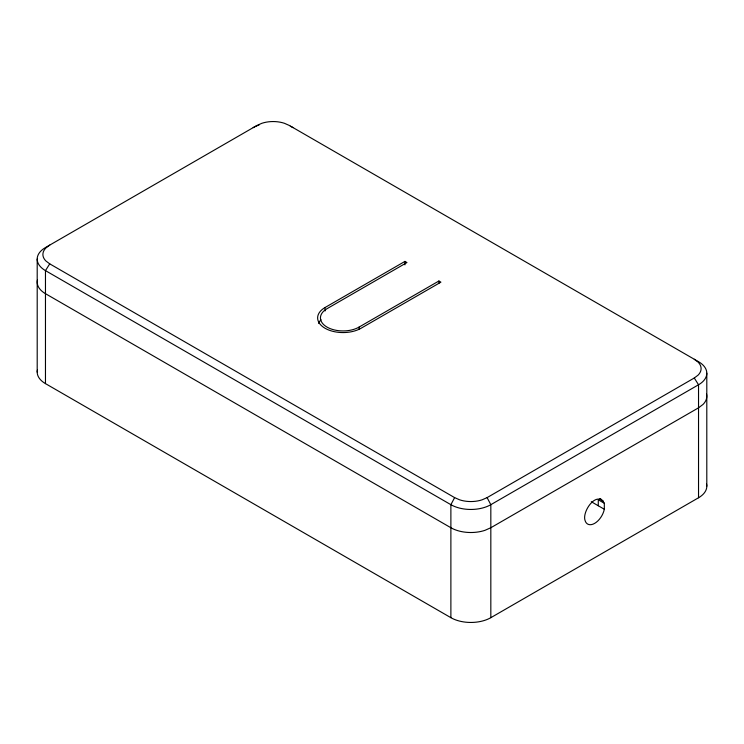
<?xml version="1.0" encoding="UTF-8"?>
<svg xmlns="http://www.w3.org/2000/svg" width="744" height="744" viewBox="0 0 744 744"><rect width="100%" height="100%" fill="white"/><g stroke="black" fill="none" stroke-linecap="round" stroke-linejoin="round"><path stroke-width="1.12" d="M598.278 505.762L598.278 499.791L604.323 503.279L604.323 509.249A14.117 8.156 -60 0 1 594.679 523.358A14.117 8.156 -60 0 1 585.035 520.381C581.929 511.454 596.827 490.082 604.323 503.279M694.273 359.25L698.086 362.114A22.543 13.02 0 0 1 698.086 375.134L694.273 377.999L487.097 497.615L482.131 499.81A22.543 13.02 0 0 1 459.587 499.81L454.621 497.615L450.883 504.683L450.883 617.678A28.244 16.303 0 0 0 490.826 617.678L698.532 497.764A28.244 16.303 0 0 0 706.558 484.102M49.727 245.102L45.914 247.966A22.543 13.02 0 0 0 45.914 260.986L49.727 263.85L45.468 270.621L45.468 383.616L450.883 617.678M325.072 307.514L404.95 261.395L406.949 262.548L327.062 308.667A22.599 13.048 0 0 0 327.062 327.118A22.599 13.048 0 0 0 359.017 327.118L438.904 281L440.904 282.153L361.017 328.271A25.417 14.675 0 0 1 325.072 328.271A25.417 14.675 0 0 1 325.072 307.514L325.072 310.973M600.008 498.601L601.738 499.605M599.869 499.075L603.328 501.075M591.294 501.726L604.323 509.249M49.727 263.85L454.621 497.615M694.273 377.999L698.532 384.769L698.532 497.764M487.097 497.615L490.826 504.683L490.826 617.678M706.8 373.237L706.8 486.232M438.904 281L438.904 283.306M404.95 261.395L404.95 264.855M359.017 327.118L359.017 329.425M37.2 259.089L37.2 372.084M706.558 394.171A28.244 16.303 0 0 1 703.015 404.448L698.532 407.824L490.826 527.738L484.976 530.332A28.244 16.303 0 0 1 450.883 527.738L45.468 293.675A28.244 16.303 0 0 1 37.442 280.023M45.468 383.616A28.244 16.303 0 0 1 37.442 369.954M253.174 127.643A28.244 16.303 0 0 1 259.024 125.048M290.337 126.238A28.244 16.303 0 0 1 293.117 127.643M318.488 323.315A25.417 14.675 0 0 1 321.027 319.781M256.903 125.485L45.468 247.557A28.244 16.303 0 0 0 45.468 270.621L450.883 504.683A28.244 16.303 0 0 0 490.826 504.683L698.532 384.769A28.244 16.303 0 0 0 698.532 361.705L289.379 125.485L284.413 123.29A22.543 13.02 0 0 0 261.869 123.29L256.903 125.485"/></g></svg>
